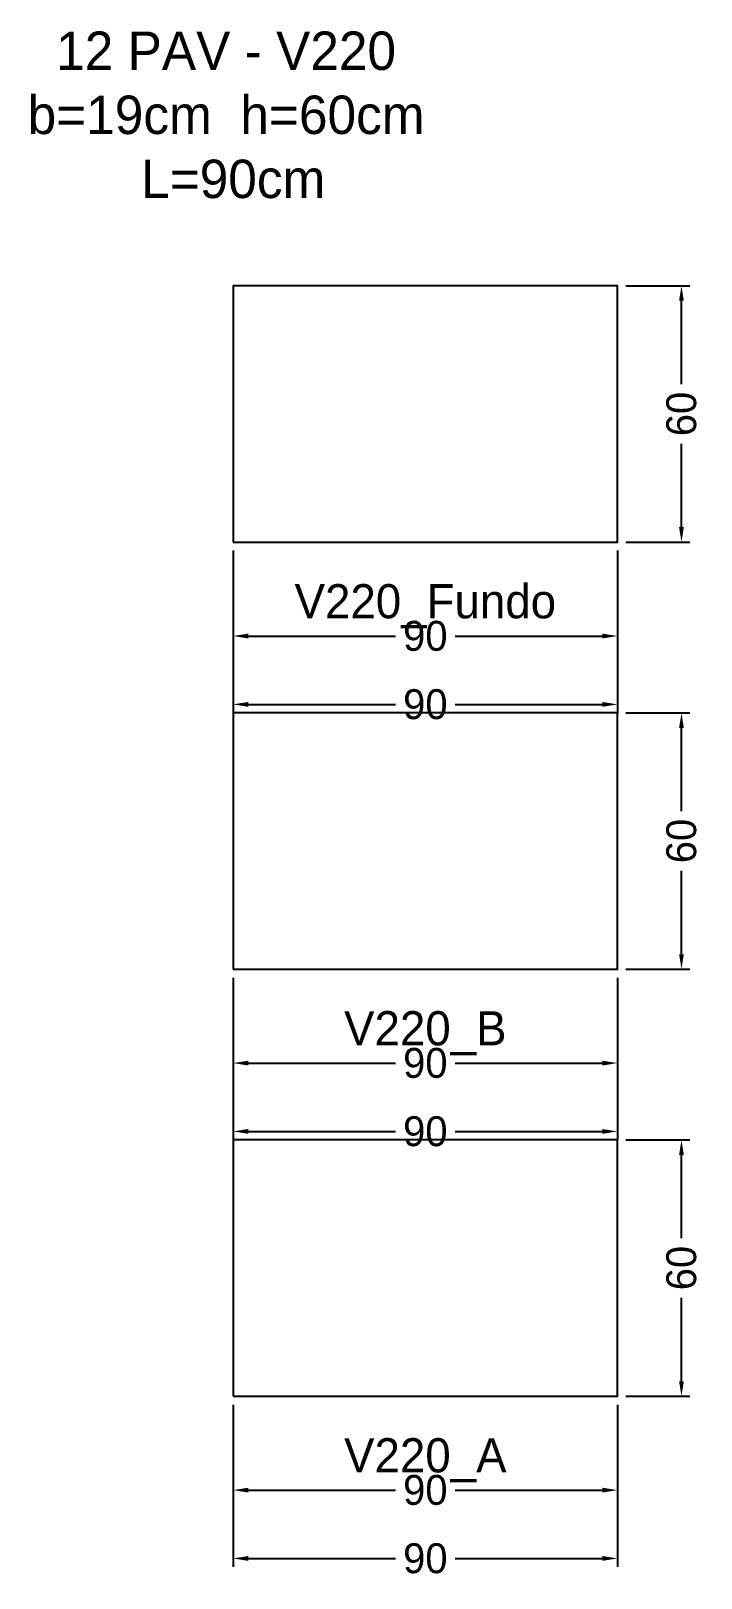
# Model space of a CAD drawing. Header units: metres. Extents: x -47 to 110, y -43 to 320.
import ezdxf

# ---------------------------------------------------------------- set-up
doc = ezdxf.new("R2010")
doc.units = ezdxf.units.M
for name, color, linetype in [('COTA', 3, 'Continuous'), ('NOMENCLATURA', 2, 'Continuous'), ('Paineis', 7, 'Continuous'), ('Texto Secao', 2, 'Continuous')]:
    doc.layers.add(name, color=color, linetype=linetype)
doc.dimstyles.new('COTA_VIG', dxfattribs={"dimtxt": 7, "dimasz": 3.5, "dimexe": 2, "dimexo": 2, "dimgap": 1.5, "dimtad": 1, "dimdec": 1, "dimcen": 2.5, "dimclrd": 3, "dimclre": 3, "dimclrt": 3, "dimazin": 3, "dimtfac": 1, "dimtmove": 0, "dimatfit": 3})

# ---------------------------------------------------------------- blocks, each defined once
blk = doc.blocks.new('_CLOSEDFILLED')
at = {"color": 0, "linetype": 'BYBLOCK'}
blk.add_solid([(-1, 0.16), (0, 0), (-1, -0.16)], dxfattribs=at)
blk = doc.blocks.new('*D1')
at = {"color": 3}
for p, q in [((0, -2), (0, -24)), ((90, -2), (90, -24)), ((3.5, -22), (38, -22)), ((52, -22), (86.5, -22))]:
    blk.add_line(p, q, dxfattribs=at)
at = {"layer": 'Defpoints'}
for p in [(0, 0), (90, 0), (0, -22)]:
    blk.add_point(p, dxfattribs=at)
at = {"layer": 'COTA', "color": 3, "xscale": 3.5, "yscale": 3.5, "rotation": 180}
blk.add_blockref('_CLOSEDFILLED', (0, -22), dxfattribs=at)
at = {"layer": 'COTA', "color": 3, "xscale": 3.5, "yscale": 3.5}
blk.add_blockref('_CLOSEDFILLED', (90, -22), dxfattribs=at)
at = {"layer": 'COTA', "color": 3, "insert": (45, -22), "char_height": 7, "attachment_point": 5}
blk.add_mtext('90', dxfattribs=at)
blk = doc.blocks.new('*D2')
at = {"color": 3}
for p, q in [((0, -2), (0, -40)), ((90, -2), (90, -40)), ((3.5, -38), (38, -38)), ((52, -38), (86.5, -38))]:
    blk.add_line(p, q, dxfattribs=at)
at = {"layer": 'Defpoints'}
for p in [(0, 0), (90, 0), (0, -38)]:
    blk.add_point(p, dxfattribs=at)
at = {"layer": 'COTA', "color": 3, "xscale": 3.5, "yscale": 3.5, "rotation": 180}
blk.add_blockref('_CLOSEDFILLED', (0, -38), dxfattribs=at)
at = {"layer": 'COTA', "color": 3, "xscale": 3.5, "yscale": 3.5}
blk.add_blockref('_CLOSEDFILLED', (90, -38), dxfattribs=at)
at = {"layer": 'COTA', "color": 3, "insert": (45, -38), "char_height": 7, "attachment_point": 5}
blk.add_mtext('90', dxfattribs=at)
blk = doc.blocks.new('*D3')
at = {"color": 3}
for p, q in [((92, 60), (107, 60)), ((105, 37), (105, 56.5)), ((105, 3.5), (105, 23)), ((92, 0), (107, 0))]:
    blk.add_line(p, q, dxfattribs=at)
at = {"layer": 'Defpoints'}
for p in [(90, 60), (90, 0), (105, 0)]:
    blk.add_point(p, dxfattribs=at)
at = {"layer": 'COTA', "color": 3, "xscale": 3.5, "yscale": 3.5}
for p, rotation in [((105, 60), 90), ((105, 0), 270)]:
    blk.add_blockref('_CLOSEDFILLED', p, dxfattribs=dict(at, rotation=rotation))
at = {"layer": 'COTA', "color": 3, "insert": (105, 30), "char_height": 7, "attachment_point": 5, "rotation": 90}
blk.add_mtext('60', dxfattribs=at)
blk = doc.blocks.new('*D4')
at = {"color": 3}
for p, q in [((0, 98), (0, 76)), ((90, 98), (90, 76)), ((3.5, 78), (38, 78)), ((52, 78), (86.5, 78))]:
    blk.add_line(p, q, dxfattribs=at)
at = {"layer": 'Defpoints'}
for p in [(0, 100), (90, 100), (0, 78)]:
    blk.add_point(p, dxfattribs=at)
at = {"layer": 'COTA', "color": 3, "xscale": 3.5, "yscale": 3.5, "rotation": 180}
blk.add_blockref('_CLOSEDFILLED', (0, 78), dxfattribs=at)
at = {"layer": 'COTA', "color": 3, "xscale": 3.5, "yscale": 3.5}
blk.add_blockref('_CLOSEDFILLED', (90, 78), dxfattribs=at)
at = {"layer": 'COTA', "color": 3, "insert": (45, 78), "char_height": 7, "attachment_point": 5}
blk.add_mtext('90', dxfattribs=at)
blk = doc.blocks.new('*D5')
at = {"color": 3}
for p, q in [((0, 98), (0, 60)), ((90, 98), (90, 60)), ((3.5, 62), (38, 62)), ((52, 62), (86.5, 62))]:
    blk.add_line(p, q, dxfattribs=at)
at = {"layer": 'Defpoints'}
for p in [(0, 100), (90, 100), (0, 62)]:
    blk.add_point(p, dxfattribs=at)
at = {"layer": 'COTA', "color": 3, "xscale": 3.5, "yscale": 3.5, "rotation": 180}
blk.add_blockref('_CLOSEDFILLED', (0, 62), dxfattribs=at)
at = {"layer": 'COTA', "color": 3, "xscale": 3.5, "yscale": 3.5}
blk.add_blockref('_CLOSEDFILLED', (90, 62), dxfattribs=at)
at = {"layer": 'COTA', "color": 3, "insert": (45, 62), "char_height": 7, "attachment_point": 5}
blk.add_mtext('90', dxfattribs=at)
blk = doc.blocks.new('*D6')
at = {"color": 3}
for p, q in [((92, 160), (107, 160)), ((105, 137), (105, 156.5)), ((105, 103.5), (105, 123)), ((92, 100), (107, 100))]:
    blk.add_line(p, q, dxfattribs=at)
at = {"layer": 'Defpoints'}
for p in [(90, 160), (90, 100), (105, 100)]:
    blk.add_point(p, dxfattribs=at)
at = {"layer": 'COTA', "color": 3, "xscale": 3.5, "yscale": 3.5}
for p, rotation in [((105, 160), 90), ((105, 100), 270)]:
    blk.add_blockref('_CLOSEDFILLED', p, dxfattribs=dict(at, rotation=rotation))
at = {"layer": 'COTA', "color": 3, "insert": (105, 130), "char_height": 7, "attachment_point": 5, "rotation": 90}
blk.add_mtext('60', dxfattribs=at)
blk = doc.blocks.new('*D7')
at = {"color": 3}
for p, q in [((0, 198), (0, 176)), ((90, 198), (90, 176)), ((3.5, 178), (38, 178)), ((52, 178), (86.5, 178))]:
    blk.add_line(p, q, dxfattribs=at)
at = {"layer": 'Defpoints'}
for p in [(0, 200), (90, 200), (0, 178)]:
    blk.add_point(p, dxfattribs=at)
at = {"layer": 'COTA', "color": 3, "xscale": 3.5, "yscale": 3.5, "rotation": 180}
blk.add_blockref('_CLOSEDFILLED', (0, 178), dxfattribs=at)
at = {"layer": 'COTA', "color": 3, "xscale": 3.5, "yscale": 3.5}
blk.add_blockref('_CLOSEDFILLED', (90, 178), dxfattribs=at)
at = {"layer": 'COTA', "color": 3, "insert": (45, 178), "char_height": 7, "attachment_point": 5}
blk.add_mtext('90', dxfattribs=at)
blk = doc.blocks.new('*D8')
at = {"color": 3}
for p, q in [((0, 198), (0, 160)), ((90, 198), (90, 160)), ((3.5, 162), (38, 162)), ((52, 162), (86.5, 162))]:
    blk.add_line(p, q, dxfattribs=at)
at = {"layer": 'Defpoints'}
for p in [(0, 200), (90, 200), (0, 162)]:
    blk.add_point(p, dxfattribs=at)
at = {"layer": 'COTA', "color": 3, "xscale": 3.5, "yscale": 3.5, "rotation": 180}
blk.add_blockref('_CLOSEDFILLED', (0, 162), dxfattribs=at)
at = {"layer": 'COTA', "color": 3, "xscale": 3.5, "yscale": 3.5}
blk.add_blockref('_CLOSEDFILLED', (90, 162), dxfattribs=at)
at = {"layer": 'COTA', "color": 3, "insert": (45, 162), "char_height": 7, "attachment_point": 5}
blk.add_mtext('90', dxfattribs=at)
blk = doc.blocks.new('*D9')
at = {"color": 3}
for p, q in [((92, 260), (107, 260)), ((105, 237), (105, 256.5)), ((105, 203.5), (105, 223)), ((92, 200), (107, 200))]:
    blk.add_line(p, q, dxfattribs=at)
at = {"layer": 'Defpoints'}
for p in [(90, 260), (90, 200), (105, 200)]:
    blk.add_point(p, dxfattribs=at)
at = {"layer": 'COTA', "color": 3, "xscale": 3.5, "yscale": 3.5}
for p, rotation in [((105, 260), 90), ((105, 200), 270)]:
    blk.add_blockref('_CLOSEDFILLED', p, dxfattribs=dict(at, rotation=rotation))
at = {"layer": 'COTA', "color": 3, "insert": (105, 230), "char_height": 7, "attachment_point": 5, "rotation": 90}
blk.add_mtext('60', dxfattribs=at)

msp = doc.modelspace()

# ---------------------------------------------------------------- linework, layer by layer
at = {"layer": 'Paineis'}
for points in [[(0, 200), (90, 200), (90, 260), (0, 260)], [(0, 100), (90, 100), (90, 160), (0, 160)], [(0, 0), (90, 0), (90, 60), (0, 60)]]:
    msp.add_lwpolyline(points, close=True, dxfattribs=at)

# ---------------------------------------------------------------- texts
at = {"layer": 'NOMENCLATURA', "insert": (0, 300), "char_height": 9, "width": 110, "attachment_point": 5}
msp.add_mtext('12 PAV - V220  b=19cm  h=60cm  L=90cm', dxfattribs=at)
at = {"layer": 'Texto Secao', "char_height": 8, "width": 110, "attachment_point": 5}
for s, insert in [('V220_Fundo', (45, 185)), ('V220_B', (45, 85)), ('V220_A', (45, -15))]:
    msp.add_mtext(s, dxfattribs=dict(at, insert=insert))

# ---------------------------------------------------------------- dimensions: what is measured, and where the dimension line sits
at = {"layer": 'COTA'}
for base, p1, p2, picture, middle in [((105, 200), (90, 200), (90, 260), '*D9', (105, 230)), ((105, 100), (90, 100), (90, 160), '*D6', (105, 130)), ((105, 0), (90, 0), (90, 60), '*D3', (105, 30))]:
    dim = msp.add_linear_dim(base=base, p1=p1, p2=p2, angle=90, dimstyle='COTA_VIG', dxfattribs=at)
    dim.commit()
    dim.dimension.update_dxf_attribs({"geometry": picture, "text_midpoint": middle})
for base, p1, p2, picture, middle in [((0, 178), (0, 200), (90, 200), '*D7', (45, 178)), ((0, 162), (0, 200), (90, 200), '*D8', (45, 162)), ((0, 78), (0, 100), (90, 100), '*D4', (45, 78)), ((0, 62), (0, 100), (90, 100), '*D5', (45, 62)), ((0, -22), (0, 0), (90, 0), '*D1', (45, -22)), ((0, -38), (0, 0), (90, 0), '*D2', (45, -38))]:
    dim = msp.add_linear_dim(base=base, p1=p1, p2=p2, dimstyle='COTA_VIG', dxfattribs=at)
    dim.commit()
    dim.dimension.update_dxf_attribs({"geometry": picture, "text_midpoint": middle})

doc.saveas('drawing.dxf')
